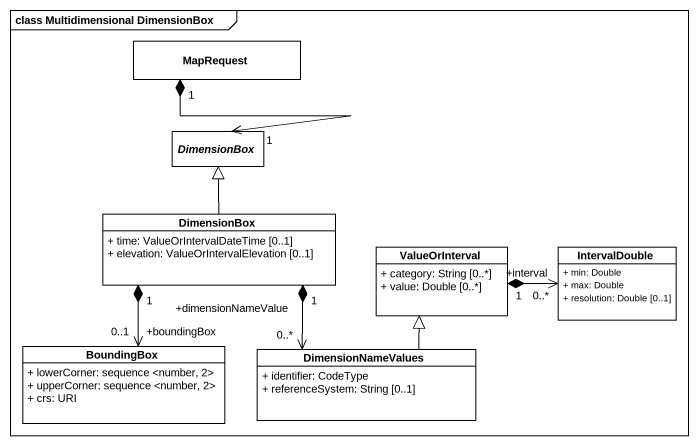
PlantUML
@startuml
mainframe class Multidimensional DimensionBox
hide circle
hide empty members
skinparam classAttributeIconSize 0
class MapRequest
abstract class DimensionBox
class "DimensionBox" as DimensionBox_2 {
  + time: ValueOrIntervalDateTime [0..1]
  + elevation: ValueOrIntervalElevation [0..1]
}
class ValueOrInterval {
  + category: String [0..*]
  + value: Double [0..*]
}
class IntervalDouble {
  + min: Double
  + max: Double
  + resolution: Double [0..1]
}
class BoundingBox {
  + lowerCorner: sequence <number, 2>
  + upperCorner: sequence <number, 2>
  + crs: URI
}
class DimensionNameValues {
  + identifier: CodeType
  + referenceSystem: String [0..1]
}
DimensionBox "1" <-up-* "1" MapRequest
DimensionBox_2 -up-|> DimensionBox
IntervalDouble "+interval\n0..*" <-left-* "1" ValueOrInterval
BoundingBox "+boundingBox\n0..1" <-up-* "1" DimensionBox_2
DimensionNameValues "+dimensionNameValue\n0..*" <-up-* "1" DimensionBox_2
DimensionNameValues -up-|> ValueOrInterval
@enduml
